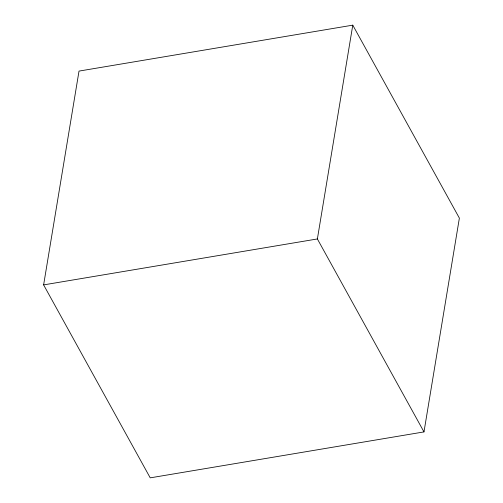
<?xml version="1.0" encoding="UTF-8"?>
<svg xmlns="http://www.w3.org/2000/svg" width="503" height="503" viewBox="0 0 503 503"><rect width="100%" height="100%" fill="white"/><g stroke="black" fill="none" stroke-linecap="round" stroke-linejoin="round"><path stroke-width="0.75" d="M43.623 284.893L79.015 71.093L352.773 25.15L459.377 218.107L423.985 431.907L150.227 477.85L43.623 284.893L317.38 238.95L423.985 431.907M317.38 238.95L352.773 25.15"/></g></svg>
